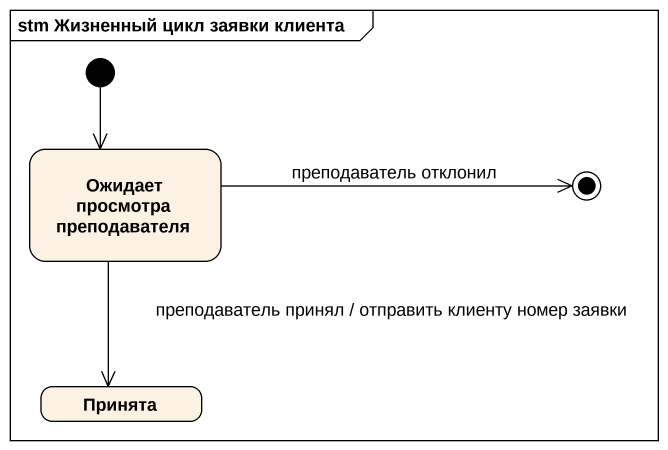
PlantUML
@startuml
mainframe stm Жизненный цикл заявки клиента
hide empty description
state "Ожидает просмотра преподавателя" as Ожидает_просмотра
state Принята
[*] --> Ожидает_просмотра
Ожидает_просмотра --> Принята : преподаватель принял / отправить клиенту номер заявки
Ожидает_просмотра -right-> [*] : преподаватель отклонил
@enduml
